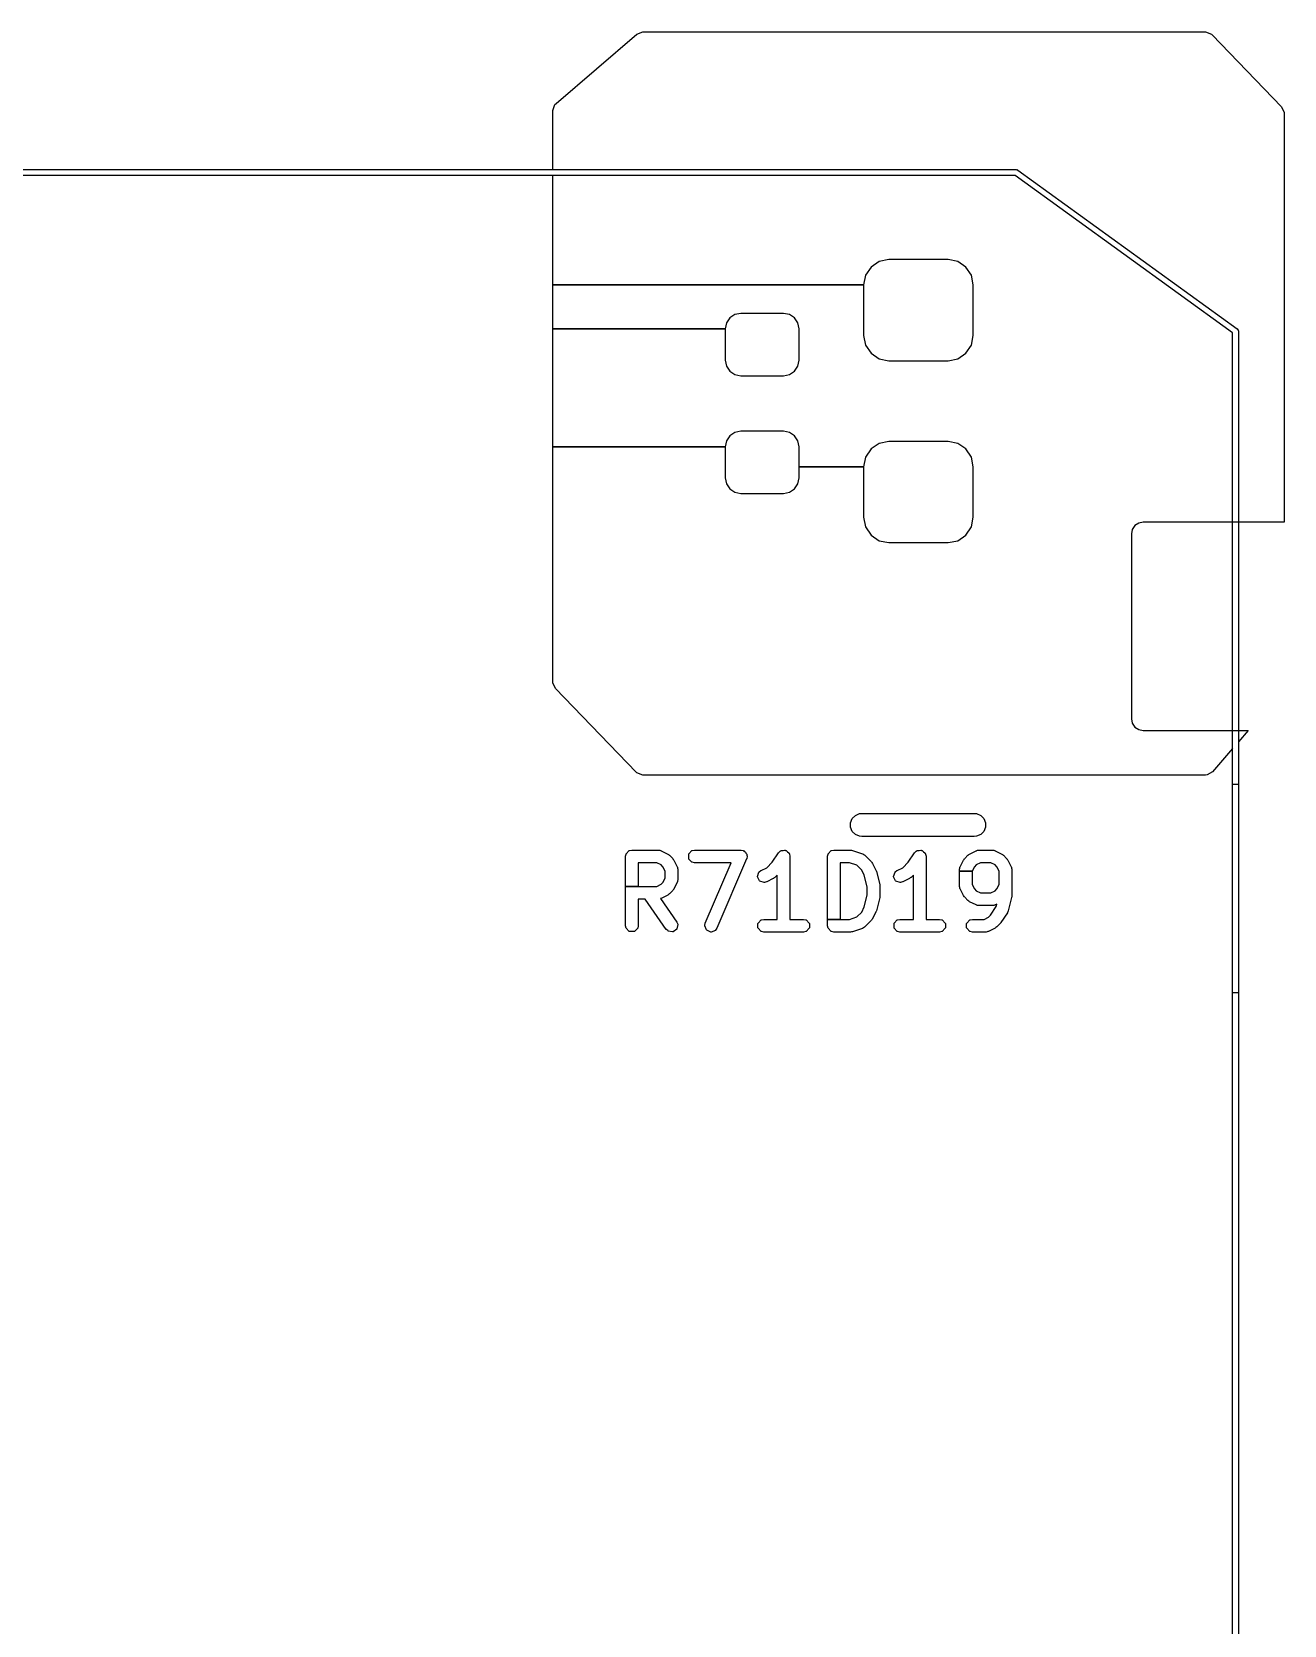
# Model space of a CAD drawing. Extents: x 29.4 to 66.2, y -106 to -17.8.
# Drawn here: x 55.37 to 66.22, y -31.58 to -17.78 of the extents above; entities that cross this region are included whole.
import ezdxf

# ---------------------------------------------------------------- set-up
doc = ezdxf.new("R2010")
doc.units = 0
doc.layers.add('BLACK', color=7, linetype='CONTINUOUS')

msp = doc.modelspace()

# ---------------------------------------------------------------- linework, layer by layer
at = {"layer": 'BLACK', "linetype": 'CONTINUOUS'}
for p, q in [((60.614188, -17.801759), (60.665411, -17.782504)), ((60.665411, -17.782504), (60.666251, -17.7825)), ((60.666251, -17.7825), (65.541251, -17.7825)), ((65.541251, -17.7825), (65.592674, -17.801216)), ((59.914188, -18.401759), (60.614188, -17.801759)), ((65.592674, -17.801216), (65.598962, -17.807097)), ((65.598962, -17.807097), (66.198962, -18.432097)), ((59.886251, -18.4625), (59.904967, -18.411077)), ((59.886251, -18.975), (59.886251, -18.4625)), ((59.904967, -18.411077), (59.914188, -18.401759)), ((66.198962, -18.432097), (66.221072, -18.482155)), ((66.221072, -18.482155), (66.221251, -18.4875)), ((66.221251, -18.4875), (66.221251, -22.0284)), ((31.975, -18.975), (63.9, -18.975)), ((63.891902, -19.025), (31.986239, -19.025)), ((51.225, -18.975), (59.886251, -18.975)), ((59.886251, -19.025), (51.225, -19.025)), ((59.886251, -19.97375), (59.886251, -19.025)), ((65.775, -20.387767), (63.891902, -19.025)), ((63.9, -18.975), (63.904477, -18.97589)), ((63.904477, -18.97589), (63.905791, -18.97568)), ((63.905791, -18.97568), (63.907607, -18.976513)), ((63.907607, -18.976513), (63.909567, -18.976903)), ((63.909567, -18.976903), (63.910507, -18.977843)), ((63.910507, -18.977843), (63.914657, -18.979747)), ((63.914657, -18.979747), (65.814657, -20.354747)), ((62.642821, -19.81907), (62.595402, -19.890038)), ((62.713789, -19.771651), (62.642821, -19.81907)), ((62.797501, -19.755), (62.713789, -19.771651)), ((63.310001, -19.755), (62.797501, -19.755)), ((63.393713, -19.771651), (63.310001, -19.755)), ((63.464681, -19.81907), (63.393713, -19.771651)), ((63.5121, -19.890038), (63.464681, -19.81907)), ((59.886251, -20.355), (59.886251, -19.97375)), ((59.886251, -19.97375), (62.578751, -19.97375)), ((62.578751, -19.97375), (59.886251, -19.97375)), ((62.595402, -19.890038), (62.578751, -19.97375)), ((62.578751, -19.97375), (62.578751, -20.41125)), ((63.528751, -19.97375), (63.5121, -19.890038)), ((63.528751, -20.41125), (63.528751, -19.97375)), ((61.419541, -20.259541), (61.390276, -20.303338)), ((61.463338, -20.230276), (61.419541, -20.259541)), ((61.515, -20.22), (61.463338, -20.230276)), ((61.885, -20.22), (61.515, -20.22)), ((61.936662, -20.230276), (61.885, -20.22)), ((61.980459, -20.259541), (61.936662, -20.230276)), ((62.009724, -20.303338), (61.980459, -20.259541)), ((59.886251, -21.375), (59.886251, -20.355)), ((59.886251, -20.355), (61.38, -20.355)), ((61.38, -20.355), (59.886251, -20.355)), ((61.390276, -20.303338), (61.38, -20.355)), ((61.38, -20.355), (61.38, -20.625)), ((62.02, -20.355), (62.009724, -20.303338)), ((62.02, -20.625), (62.02, -20.355)), ((62.578751, -20.41125), (62.595402, -20.494962)), ((63.5121, -20.494962), (63.528751, -20.41125)), ((65.775, -88.787585), (65.775, -20.387767)), ((65.814657, -20.354747), (65.821291, -20.361897)), ((65.821291, -20.361897), (65.821621, -20.363957)), ((65.821621, -20.363957), (65.823097, -20.365433)), ((65.823097, -20.365433), (65.825, -20.375)), ((65.825, -20.375), (65.825, -88.8)), ((62.595402, -20.494962), (62.642821, -20.56593)), ((63.464681, -20.56593), (63.5121, -20.494962)), ((61.38, -20.625), (61.390276, -20.676662)), ((61.390276, -20.676662), (61.419541, -20.720459)), ((61.980459, -20.720459), (62.009724, -20.676662)), ((62.009724, -20.676662), (62.02, -20.625)), ((62.642821, -20.56593), (62.713789, -20.613349)), ((62.713789, -20.613349), (62.797501, -20.63)), ((62.797501, -20.63), (62.797502, -20.63)), ((62.797502, -20.63), (63.31, -20.63)), ((63.31, -20.63), (63.310001, -20.63)), ((63.310001, -20.63), (63.393713, -20.613349)), ((63.393713, -20.613349), (63.464681, -20.56593)), ((61.419541, -20.720459), (61.463338, -20.749724)), ((61.463338, -20.749724), (61.515, -20.76)), ((61.515, -20.76), (61.515001, -20.76)), ((61.515001, -20.76), (61.884999, -20.76)), ((61.884999, -20.76), (61.885, -20.76)), ((61.885, -20.76), (61.936662, -20.749724)), ((61.936662, -20.749724), (61.980459, -20.720459)), ((61.515, -21.24), (61.463338, -21.250276)), ((61.885, -21.24), (61.515, -21.24)), ((61.936662, -21.250276), (61.885, -21.24)), ((59.886251, -23.4125), (59.886251, -21.375)), ((59.886251, -21.375), (61.38, -21.375)), ((61.38, -21.375), (59.886251, -21.375)), ((61.390276, -21.323338), (61.38, -21.375)), ((61.38, -21.375), (61.38, -21.645)), ((61.419541, -21.279541), (61.390276, -21.323338)), ((61.463338, -21.250276), (61.419541, -21.279541)), ((61.980459, -21.279541), (61.936662, -21.250276)), ((62.009724, -21.323338), (61.980459, -21.279541)), ((62.02, -21.375), (62.009724, -21.323338)), ((62.02, -21.54875), (62.02, -21.375)), ((62.713789, -21.346651), (62.642821, -21.39407)), ((62.797501, -21.33), (62.713789, -21.346651)), ((63.310001, -21.33), (62.797501, -21.33)), ((63.393713, -21.346651), (63.310001, -21.33)), ((63.464681, -21.39407), (63.393713, -21.346651)), ((62.595402, -21.465038), (62.578751, -21.54875)), ((62.642821, -21.39407), (62.595402, -21.465038)), ((63.5121, -21.465038), (63.464681, -21.39407)), ((63.528751, -21.54875), (63.5121, -21.465038)), ((61.38, -21.645), (61.390276, -21.696662)), ((62.009724, -21.696662), (62.02, -21.645)), ((62.02, -21.645), (62.02, -21.54875)), ((62.02, -21.54875), (62.578751, -21.54875)), ((62.578751, -21.54875), (62.02, -21.54875)), ((62.578751, -21.54875), (62.578751, -21.98625)), ((63.528751, -21.98625), (63.528751, -21.54875)), ((61.390276, -21.696662), (61.419541, -21.740459)), ((61.419541, -21.740459), (61.463338, -21.769724)), ((61.463338, -21.769724), (61.515, -21.78)), ((61.515, -21.78), (61.515001, -21.78)), ((61.515001, -21.78), (61.884999, -21.78)), ((61.884999, -21.78), (61.885, -21.78)), ((61.885, -21.78), (61.936662, -21.769724)), ((61.936662, -21.769724), (61.980459, -21.740459)), ((61.980459, -21.740459), (62.009724, -21.696662)), ((62.578751, -21.98625), (62.595402, -22.069962)), ((62.595402, -22.069962), (62.642821, -22.14093)), ((63.464681, -22.14093), (63.5121, -22.069962)), ((63.5121, -22.069962), (63.528751, -21.98625)), ((64.928158, -22.058158), (64.906134, -22.091119)), ((64.961119, -22.036134), (64.928158, -22.058158)), ((65, -22.0284), (64.961119, -22.036134)), ((66.221251, -22.0284), (65, -22.0284)), ((62.642821, -22.14093), (62.713789, -22.188349)), ((62.713789, -22.188349), (62.797501, -22.205)), ((62.797501, -22.205), (62.797502, -22.205)), ((62.797502, -22.205), (63.31, -22.205)), ((63.31, -22.205), (63.310001, -22.205)), ((63.310001, -22.205), (63.393713, -22.188349)), ((63.393713, -22.188349), (63.464681, -22.14093)), ((64.906134, -22.091119), (64.8984, -22.13)), ((64.8984, -22.13), (64.8984, -23.73)), ((59.886445, -23.418073), (59.886251, -23.4125)), ((59.908699, -23.468068), (59.886445, -23.418073)), ((60.608699, -24.193068), (59.908699, -23.468068)), ((64.8984, -23.73), (64.906134, -23.768881)), ((64.906134, -23.768881), (64.928158, -23.801842)), ((64.928158, -23.801842), (64.961119, -23.823866)), ((64.961119, -23.823866), (65, -23.8316)), ((65, -23.8316), (65.908817, -23.8316)), ((65.908817, -23.8316), (65.825, -23.929387)), ((65.775, -23.98772), (65.601992, -24.189563)), ((65.775, -24.2984), (65.775, -23.98772)), ((65.825, -23.929387), (65.825, -24.2984)), ((60.614828, -24.198784), (60.608699, -24.193068)), ((60.666251, -24.2175), (60.614828, -24.198784)), ((65.541251, -24.2175), (60.666251, -24.2175)), ((65.554315, -24.216426), (65.541251, -24.2175)), ((65.601992, -24.189563), (65.554315, -24.216426)), ((65.825, -24.2984), (65.775, -24.2984)), ((62.506943, -24.566853), (62.542991, -24.551921)), ((62.542991, -24.551921), (62.5625, -24.55)), ((62.5625, -24.55), (63.5375, -24.55)), ((63.5375, -24.55), (63.557009, -24.551921)), ((63.557009, -24.551921), (63.593057, -24.566853)), ((62.464421, -24.630491), (62.479353, -24.594443)), ((62.464421, -24.669509), (62.464421, -24.630491)), ((62.479353, -24.705557), (62.464421, -24.669509)), ((62.479353, -24.594443), (62.506943, -24.566853)), ((63.593057, -24.566853), (63.620647, -24.594443)), ((63.620647, -24.594443), (63.635579, -24.630491)), ((63.635579, -24.669509), (63.620647, -24.705557)), ((63.635579, -24.630491), (63.635579, -24.669509)), ((62.506943, -24.733147), (62.479353, -24.705557)), ((62.542991, -24.748079), (62.506943, -24.733147)), ((62.5625, -24.75), (62.542991, -24.748079)), ((63.5375, -24.75), (62.5625, -24.75)), ((63.557009, -24.748079), (63.5375, -24.75)), ((63.593057, -24.733147), (63.557009, -24.748079)), ((63.620647, -24.705557), (63.593057, -24.733147)), ((60.516428, -24.922371), (60.516524, -24.921396)), ((60.516428, -25.181657), (60.516428, -24.922371)), ((60.516524, -24.921396), (60.52033, -24.902262)), ((60.52033, -24.902262), (60.521698, -24.899701)), ((60.521698, -24.899701), (60.548758, -24.872641)), ((60.548758, -24.872641), (60.551319, -24.871273)), ((60.551319, -24.871273), (60.570453, -24.867467)), ((60.570453, -24.867467), (60.571428, -24.867371)), ((60.571428, -24.867371), (60.799999, -24.867371)), ((60.799999, -24.867371), (60.800973, -24.867467)), ((60.800973, -24.867467), (60.802358, -24.867742)), ((60.802358, -24.867742), (60.804863, -24.867674)), ((60.804863, -24.867674), (60.812424, -24.869744)), ((60.812424, -24.869744), (60.820109, -24.871273)), ((60.820109, -24.871273), (60.822319, -24.872454)), ((60.822319, -24.872454), (60.82368, -24.872827)), ((60.82368, -24.872827), (60.824595, -24.873177)), ((60.824595, -24.873177), (60.881739, -24.901749)), ((60.881739, -24.901749), (60.882569, -24.902271)), ((60.882569, -24.902271), (60.888762, -24.907077)), ((60.888762, -24.907077), (60.895276, -24.91143)), ((60.895276, -24.91143), (60.896034, -24.912052)), ((60.896034, -24.912052), (60.924605, -24.940624)), ((60.924605, -24.940624), (60.925226, -24.941381)), ((60.925226, -24.941381), (60.929576, -24.947893)), ((60.929576, -24.947893), (60.934384, -24.954087)), ((60.934384, -24.954087), (60.934906, -24.954917)), ((60.934906, -24.954917), (60.963478, -25.01206)), ((61.063091, -24.903237), (61.064555, -24.899701)), ((61.063091, -24.941505), (61.063091, -24.903237)), ((61.064555, -24.945041), (61.063091, -24.941505)), ((61.064555, -24.899701), (61.091615, -24.872641)), ((61.091615, -24.972101), (61.064555, -24.945041)), ((61.091615, -24.872641), (61.094176, -24.871273)), ((61.094176, -24.871273), (61.11331, -24.867467)), ((61.11331, -24.867467), (61.114285, -24.867371)), ((61.114285, -24.867371), (61.514285, -24.867371)), ((61.564838, -24.944037), (61.307695, -25.544037)), ((61.514285, -24.867371), (61.515261, -24.867467)), ((61.515261, -24.867467), (61.515673, -24.867549)), ((61.515673, -24.867549), (61.51563, -24.867761)), ((61.51563, -24.867761), (61.51637, -24.86777)), ((61.51637, -24.86777), (61.516386, -24.86769)), ((61.516386, -24.86769), (61.516815, -24.867775)), ((61.516815, -24.867775), (61.516859, -24.867776)), ((61.516859, -24.867776), (61.516894, -24.867791)), ((61.516894, -24.867791), (61.534395, -24.871273)), ((61.534395, -24.871273), (61.536955, -24.872641)), ((61.536955, -24.872641), (61.543512, -24.879198)), ((61.543512, -24.879198), (61.552039, -24.882853)), ((61.552039, -24.882853), (61.554711, -24.885592)), ((61.554711, -24.885592), (61.557914, -24.8936)), ((61.557914, -24.8936), (61.564015, -24.899701)), ((61.564015, -24.899701), (61.565479, -24.903237)), ((61.565135, -24.943098), (61.564838, -24.944037)), ((61.565288, -24.941964), (61.565009, -24.94264)), ((61.565009, -24.94264), (61.565222, -24.942685)), ((61.565222, -24.942685), (61.565135, -24.943098)), ((61.565371, -24.941982), (61.565288, -24.941964)), ((61.565464, -24.941539), (61.565371, -24.941982)), ((61.565479, -24.941505), (61.565464, -24.941539)), ((61.565479, -24.903237), (61.565479, -24.912512)), ((61.565479, -24.912512), (61.568923, -24.921123)), ((61.569173, -24.924015), (61.565479, -24.941471)), ((61.565479, -24.941471), (61.565479, -24.941505)), ((61.568923, -24.921123), (61.569173, -24.924015)), ((61.78583, -24.973043), (61.839952, -24.891862)), ((61.839952, -24.891862), (61.840573, -24.891104)), ((61.840573, -24.891104), (61.854353, -24.877294)), ((61.854353, -24.877294), (61.856911, -24.875923)), ((61.856911, -24.875923), (61.860475, -24.875209)), ((61.860475, -24.875209), (61.863045, -24.872641)), ((61.863045, -24.872641), (61.86658, -24.871177)), ((61.86658, -24.871177), (61.880642, -24.871177)), ((61.880642, -24.871177), (61.894437, -24.868418)), ((61.894437, -24.868418), (61.898192, -24.869161)), ((61.898192, -24.869161), (61.901216, -24.871177)), ((61.901216, -24.871177), (61.904848, -24.871177)), ((61.904848, -24.871177), (61.908384, -24.872641)), ((61.908384, -24.872641), (61.918329, -24.882586)), ((61.918329, -24.882586), (61.930033, -24.890389)), ((61.930033, -24.890389), (61.932162, -24.893569)), ((61.932162, -24.893569), (61.932873, -24.89713)), ((61.932873, -24.89713), (61.935444, -24.899701)), ((61.935444, -24.899701), (61.936812, -24.902262)), ((61.936812, -24.902262), (61.940618, -24.921396)), ((61.940618, -24.921396), (61.940714, -24.922371)), ((61.940714, -24.922371), (61.940714, -25.467371)), ((62.266428, -24.922371), (62.266524, -24.921396)), ((62.266428, -25.467371), (62.266428, -24.922371)), ((62.266524, -24.921396), (62.27033, -24.902262)), ((62.27033, -24.902262), (62.271698, -24.899701)), ((62.271698, -24.899701), (62.298758, -24.872641)), ((62.298758, -24.872641), (62.301319, -24.871273)), ((62.301319, -24.871273), (62.320453, -24.867467)), ((62.320453, -24.867467), (62.321428, -24.867371)), ((62.321428, -24.867371), (62.464285, -24.867371)), ((62.464285, -24.867371), (62.46526, -24.867467)), ((62.46526, -24.867467), (62.472943, -24.868994)), ((62.472943, -24.868994), (62.480722, -24.869976)), ((62.480722, -24.869976), (62.481677, -24.870194)), ((62.481677, -24.870194), (62.567391, -24.898765)), ((62.567391, -24.898765), (62.568286, -24.899164)), ((62.568286, -24.899164), (62.569512, -24.899863)), ((62.569512, -24.899863), (62.571911, -24.900591)), ((62.571911, -24.900591), (62.578423, -24.904942)), ((62.578423, -24.904942), (62.585234, -24.908825)), ((62.585234, -24.908825), (62.586957, -24.910644)), ((62.586957, -24.910644), (62.588132, -24.91143)), ((62.588132, -24.91143), (62.58889, -24.912051)), ((62.58889, -24.912051), (62.646033, -24.969193)), ((62.646033, -24.969193), (62.646654, -24.969951)), ((62.646654, -24.969951), (62.651007, -24.976465)), ((62.964401, -24.973043), (63.018523, -24.891862)), ((63.018523, -24.891862), (63.019144, -24.891104)), ((63.019144, -24.891104), (63.032924, -24.877294)), ((63.032924, -24.877294), (63.035482, -24.875923)), ((63.035482, -24.875923), (63.039046, -24.875209)), ((63.039046, -24.875209), (63.041616, -24.872641)), ((63.041616, -24.872641), (63.045151, -24.871177)), ((63.045151, -24.871177), (63.059213, -24.871177)), ((63.059213, -24.871177), (63.073008, -24.868418)), ((63.073008, -24.868418), (63.076763, -24.869161)), ((63.076763, -24.869161), (63.079787, -24.871177)), ((63.079787, -24.871177), (63.083419, -24.871177)), ((63.083419, -24.871177), (63.086955, -24.872641)), ((63.086955, -24.872641), (63.0969, -24.882586)), ((63.0969, -24.882586), (63.108604, -24.890389)), ((63.108604, -24.890389), (63.110733, -24.893569)), ((63.110733, -24.893569), (63.111444, -24.89713)), ((63.111444, -24.89713), (63.114015, -24.899701)), ((63.114015, -24.899701), (63.115383, -24.902262)), ((63.115383, -24.902262), (63.119189, -24.921396)), ((63.119189, -24.921396), (63.119285, -24.922371)), ((63.119285, -24.922371), (63.119285, -25.467371)), ((63.415092, -25.01206), (63.443664, -24.954917)), ((63.443664, -24.954917), (63.444186, -24.954088)), ((63.444186, -24.954088), (63.448987, -24.9479)), ((63.448987, -24.9479), (63.453344, -24.941381)), ((63.453344, -24.941381), (63.453965, -24.940624)), ((63.453965, -24.940624), (63.482536, -24.912052)), ((63.482536, -24.912052), (63.483294, -24.91143)), ((63.483294, -24.91143), (63.489812, -24.907073)), ((63.489812, -24.907073), (63.496003, -24.90227)), ((63.496003, -24.90227), (63.496832, -24.901748)), ((63.496832, -24.901748), (63.553975, -24.873177)), ((63.553975, -24.873177), (63.554889, -24.872827)), ((63.554889, -24.872827), (63.55625, -24.872453)), ((63.55625, -24.872453), (63.558461, -24.871273)), ((63.558461, -24.871273), (63.566144, -24.869744)), ((63.566144, -24.869744), (63.573707, -24.867674)), ((63.573707, -24.867674), (63.576211, -24.867742)), ((63.576211, -24.867742), (63.577597, -24.867467)), ((63.577597, -24.867467), (63.578571, -24.867371)), ((63.578571, -24.867371), (63.692857, -24.867371)), ((63.692857, -24.867371), (63.693831, -24.867467)), ((63.693831, -24.867467), (63.695216, -24.867742)), ((63.695216, -24.867742), (63.697721, -24.867674)), ((63.697721, -24.867674), (63.705282, -24.869744)), ((63.705282, -24.869744), (63.712967, -24.871273)), ((63.712967, -24.871273), (63.715177, -24.872454)), ((63.715177, -24.872454), (63.716538, -24.872827)), ((63.716538, -24.872827), (63.717453, -24.873177)), ((63.717453, -24.873177), (63.774597, -24.901749)), ((63.774597, -24.901749), (63.775427, -24.902271)), ((63.775427, -24.902271), (63.78162, -24.907077)), ((63.78162, -24.907077), (63.788134, -24.91143)), ((63.788134, -24.91143), (63.788892, -24.912052)), ((63.788892, -24.912052), (63.817463, -24.940624)), ((63.817463, -24.940624), (63.818084, -24.941381)), ((63.818084, -24.941381), (63.822435, -24.947893)), ((63.822435, -24.947893), (63.827243, -24.954088)), ((63.827243, -24.954088), (63.827765, -24.954918)), ((63.827765, -24.954918), (63.856336, -25.012061)), ((60.787015, -24.977371), (60.626428, -24.977371)), ((60.626428, -24.977371), (60.626428, -25.181657)), ((60.82456, -24.996143), (60.787015, -24.977371)), ((60.840511, -25.012093), (60.82456, -24.996143)), ((60.859285, -25.04964), (60.840511, -25.012093)), ((60.840511, -25.146933), (60.859285, -25.109386)), ((60.859285, -25.109386), (60.859285, -25.04964)), ((60.963478, -25.01206), (60.963829, -25.012976)), ((60.963829, -25.012976), (60.964201, -25.014335)), ((60.964201, -25.014335), (60.965383, -25.016548)), ((60.965383, -25.016548), (60.966912, -25.024238)), ((60.966912, -25.024238), (60.968981, -25.031791)), ((60.968981, -25.031791), (60.968912, -25.034293)), ((60.968912, -25.034293), (60.969189, -25.035681)), ((60.969189, -25.035681), (60.969285, -25.036657)), ((60.969285, -25.036657), (60.969285, -25.122371)), ((61.094176, -24.973469), (61.091615, -24.972101)), ((61.11331, -24.977275), (61.094176, -24.973469)), ((61.114285, -24.977371), (61.11331, -24.977275)), ((61.430875, -24.977371), (61.114285, -24.977371)), ((61.206589, -25.500705), (61.430875, -24.977371)), ((61.659668, -25.095764), (61.671769, -25.059459)), ((61.659939, -25.099581), (61.659668, -25.095764)), ((61.677053, -25.133809), (61.659939, -25.099581)), ((61.671769, -25.059459), (61.673446, -25.05709)), ((61.673446, -25.05709), (61.688858, -25.045129)), ((61.688858, -25.045129), (61.689688, -25.044607)), ((61.689688, -25.044607), (61.738847, -25.020026)), ((61.738847, -25.020026), (61.78583, -24.973043)), ((61.803054, -25.109087), (61.796855, -25.113899)), ((61.809561, -25.10474), (61.803054, -25.109087)), ((61.810319, -25.104119), (61.809561, -25.10474)), ((61.830714, -25.083724), (61.810319, -25.104119)), ((61.830714, -25.467371), (61.830714, -25.083724)), ((62.455362, -24.977371), (62.376428, -24.977371)), ((62.376428, -24.977371), (62.376428, -25.467371)), ((62.520288, -24.999012), (62.455362, -24.977371)), ((62.561939, -25.040663), (62.520288, -24.999012)), ((62.583818, -25.084422), (62.561939, -25.040663)), ((62.609285, -25.186286), (62.583818, -25.084422)), ((62.651007, -24.976465), (62.655814, -24.982659)), ((62.655814, -24.982659), (62.656336, -24.983489)), ((62.656336, -24.983489), (62.684907, -25.040632)), ((62.684907, -25.040632), (62.685258, -25.041548)), ((62.685258, -25.041548), (62.686588, -25.046409)), ((62.686588, -25.046409), (62.688741, -25.050965)), ((62.688741, -25.050965), (62.689071, -25.051888)), ((62.689071, -25.051888), (62.717643, -25.166174)), ((62.838239, -25.095764), (62.85034, -25.059459)), ((62.83851, -25.099581), (62.838239, -25.095764)), ((62.855624, -25.133809), (62.83851, -25.099581)), ((62.85034, -25.059459), (62.852017, -25.05709)), ((62.852017, -25.05709), (62.867429, -25.045129)), ((62.867429, -25.045129), (62.868259, -25.044607)), ((62.868259, -25.044607), (62.917418, -25.020026)), ((62.917418, -25.020026), (62.964401, -24.973043)), ((62.981625, -25.109087), (62.975426, -25.113899)), ((62.988132, -25.10474), (62.981625, -25.109087)), ((62.98889, -25.104119), (62.988132, -25.10474)), ((63.009285, -25.083724), (62.98889, -25.104119)), ((63.009285, -25.467371), (63.009285, -25.083724)), ((63.409285, -25.036657), (63.409381, -25.035683)), ((63.409285, -25.04964), (63.409285, -25.036657)), ((63.409285, -25.179514), (63.409285, -25.04964)), ((63.409285, -25.04964), (63.519285, -25.04964)), ((63.519285, -25.04964), (63.409285, -25.04964)), ((63.409381, -25.035683), (63.409656, -25.034296)), ((63.409589, -25.031792), (63.411655, -25.024245)), ((63.409656, -25.034296), (63.409589, -25.031792)), ((63.411655, -25.024245), (63.413187, -25.016547)), ((63.413187, -25.016547), (63.414369, -25.014334)), ((63.414369, -25.014334), (63.414742, -25.012974)), ((63.414742, -25.012974), (63.415092, -25.01206)), ((63.538058, -25.012093), (63.519285, -25.04964)), ((63.519285, -25.04964), (63.519285, -25.16653)), ((63.554008, -24.996143), (63.538058, -25.012093)), ((63.591554, -24.977371), (63.554008, -24.996143)), ((63.679873, -24.977371), (63.591554, -24.977371)), ((63.717418, -24.996143), (63.679873, -24.977371)), ((63.733367, -25.012092), (63.717418, -24.996143)), ((63.752142, -25.04964), (63.733367, -25.012092)), ((63.752142, -25.16653), (63.752142, -25.04964)), ((63.856336, -25.012061), (63.856687, -25.012977)), ((63.856687, -25.012977), (63.857059, -25.014338)), ((63.857059, -25.014338), (63.85824, -25.016548)), ((63.85824, -25.016548), (63.859769, -25.024237)), ((63.859769, -25.024237), (63.861838, -25.031792)), ((63.861838, -25.031792), (63.861769, -25.034294)), ((63.861769, -25.034294), (63.862046, -25.035681)), ((63.862046, -25.035681), (63.862142, -25.036657)), ((63.862142, -25.036657), (63.862142, -25.265228)), ((60.516428, -25.522371), (60.516428, -25.181657)), ((60.516428, -25.181657), (60.626428, -25.181657)), ((60.626428, -25.181657), (60.516428, -25.181657)), ((60.626428, -25.181657), (60.787016, -25.181657)), ((60.787016, -25.181657), (60.824561, -25.162883)), ((60.824561, -25.162883), (60.840511, -25.146933)), ((60.896032, -25.246976), (60.895275, -25.247597)), ((60.924603, -25.218406), (60.896032, -25.246976)), ((60.925226, -25.217648), (60.924603, -25.218406)), ((60.929583, -25.211124), (60.925226, -25.217648)), ((60.934384, -25.204941), (60.929583, -25.211124)), ((60.934906, -25.204111), (60.934384, -25.204941)), ((60.963478, -25.146968), (60.934906, -25.204111)), ((60.963829, -25.146051), (60.963478, -25.146968)), ((60.964201, -25.144687), (60.963829, -25.146051)), ((60.965383, -25.14248), (60.964201, -25.144687)), ((60.966912, -25.134788), (60.965383, -25.14248)), ((60.968981, -25.127237), (60.966912, -25.134788)), ((60.969189, -25.123347), (60.968912, -25.124733)), ((60.968912, -25.124733), (60.968981, -25.127237)), ((60.969285, -25.122371), (60.969189, -25.123347)), ((61.679944, -25.136316), (61.677053, -25.133809)), ((61.716249, -25.148417), (61.679944, -25.136316)), ((61.719151, -25.148496), (61.716249, -25.148417)), ((61.737967, -25.143343), (61.719151, -25.148496)), ((61.738882, -25.142993), (61.737967, -25.143343)), ((61.796025, -25.114421), (61.738882, -25.142993)), ((61.796855, -25.113899), (61.796025, -25.114421)), ((62.609285, -25.258454), (62.609285, -25.186286)), ((62.717643, -25.166174), (62.717786, -25.167145)), ((62.717786, -25.167145), (62.718064, -25.172889)), ((62.718064, -25.172889), (62.719189, -25.178538)), ((62.719189, -25.178538), (62.719285, -25.179514)), ((62.719285, -25.179514), (62.719285, -25.265228)), ((62.858515, -25.136316), (62.855624, -25.133809)), ((62.89482, -25.148417), (62.858515, -25.136316)), ((62.897722, -25.148496), (62.89482, -25.148417)), ((62.916538, -25.143343), (62.897722, -25.148496)), ((62.917453, -25.142993), (62.916538, -25.143343)), ((62.974596, -25.114421), (62.917453, -25.142993)), ((62.975426, -25.113899), (62.974596, -25.114421)), ((63.409381, -25.180488), (63.409285, -25.179514)), ((63.409655, -25.18187), (63.409381, -25.180488)), ((63.409589, -25.18438), (63.409655, -25.18187)), ((63.411656, -25.191928), (63.409589, -25.18438)), ((63.413187, -25.199624), (63.411656, -25.191928)), ((63.414369, -25.201837), (63.413187, -25.199624)), ((63.414742, -25.203196), (63.414369, -25.201837)), ((63.415092, -25.204111), (63.414742, -25.203196)), ((63.443664, -25.261254), (63.415092, -25.204111)), ((63.519285, -25.16653), (63.538057, -25.204076)), ((63.538057, -25.204076), (63.554007, -25.220026)), ((63.554007, -25.220026), (63.591554, -25.2388)), ((63.591554, -25.2388), (63.679874, -25.2388)), ((63.679874, -25.2388), (63.717419, -25.220026)), ((63.717419, -25.220026), (63.733368, -25.204077)), ((63.733368, -25.204077), (63.752142, -25.16653)), ((60.685649, -25.291657), (60.626428, -25.291657)), ((60.626428, -25.291657), (60.626428, -25.522371)), ((60.869227, -25.553911), (60.685649, -25.291657)), ((60.820108, -25.287755), (60.817546, -25.288264)), ((60.817546, -25.288264), (60.959342, -25.49083)), ((60.822315, -25.286573), (60.820108, -25.287755)), ((60.823679, -25.286201), (60.822315, -25.286573)), ((60.824596, -25.28585), (60.823679, -25.286201)), ((60.881739, -25.257278), (60.824596, -25.28585)), ((60.882569, -25.256756), (60.881739, -25.257278)), ((60.888768, -25.251944), (60.882569, -25.256756)), ((60.895275, -25.247597), (60.888768, -25.251944)), ((62.561939, -25.404077), (62.583818, -25.360318)), ((62.583818, -25.360318), (62.609285, -25.258454)), ((62.717643, -25.278568), (62.689071, -25.392854)), ((62.717786, -25.277597), (62.717643, -25.278568)), ((62.718064, -25.271851), (62.717786, -25.277597)), ((62.719189, -25.266204), (62.718064, -25.271851)), ((62.719285, -25.265228), (62.719189, -25.266204)), ((63.444186, -25.262083), (63.443664, -25.261254)), ((63.448991, -25.268275), (63.444186, -25.262083)), ((63.453345, -25.27479), (63.448991, -25.268275)), ((63.453966, -25.275547), (63.453345, -25.27479)), ((63.482536, -25.304118), (63.453966, -25.275547)), ((63.483294, -25.30474), (63.482536, -25.304118)), ((63.489806, -25.309091), (63.483294, -25.30474)), ((63.496001, -25.313899), (63.489806, -25.309091)), ((63.496831, -25.314421), (63.496001, -25.313899)), ((63.553974, -25.342993), (63.496831, -25.314421)), ((63.55489, -25.343344), (63.553974, -25.342993)), ((63.556249, -25.343716), (63.55489, -25.343344)), ((63.558462, -25.344898), (63.556249, -25.343716)), ((63.566152, -25.346427), (63.558462, -25.344898)), ((63.573705, -25.348496), (63.566152, -25.346427)), ((63.576207, -25.348427), (63.573705, -25.348496)), ((63.577595, -25.348704), (63.576207, -25.348427)), ((63.578571, -25.3488), (63.577595, -25.348704)), ((63.692857, -25.3488), (63.578571, -25.3488)), ((63.678686, -25.430186), (63.727522, -25.356933)), ((63.693833, -25.348704), (63.692857, -25.3488)), ((63.695219, -25.348427), (63.693833, -25.348704)), ((63.697723, -25.348496), (63.695219, -25.348427)), ((63.705274, -25.346427), (63.697723, -25.348496)), ((63.712966, -25.344898), (63.705274, -25.346427)), ((63.715173, -25.343716), (63.712966, -25.344898)), ((63.716537, -25.343344), (63.715173, -25.343716)), ((63.717454, -25.342993), (63.716537, -25.343344)), ((63.732944, -25.335247), (63.717454, -25.342993)), ((63.727522, -25.356933), (63.732944, -25.335247)), ((63.8605, -25.278568), (63.831929, -25.392854)), ((63.860643, -25.277597), (63.8605, -25.278568)), ((63.860921, -25.271851), (63.860643, -25.277597)), ((63.862046, -25.266204), (63.860921, -25.271851)), ((63.862142, -25.265228), (63.862046, -25.266204)), ((60.516524, -25.523346), (60.516428, -25.522371)), ((60.52033, -25.54248), (60.516524, -25.523346)), ((60.626332, -25.523346), (60.622526, -25.54248)), ((60.626428, -25.522371), (60.626332, -25.523346)), ((60.959342, -25.49083), (60.959823, -25.491684)), ((60.959823, -25.491684), (60.967678, -25.509542)), ((60.968025, -25.512424), (60.961374, -25.550111)), ((60.967678, -25.509542), (60.968025, -25.512424)), ((61.202254, -25.520726), (61.206293, -25.50164)), ((61.202504, -25.523618), (61.202254, -25.520726)), ((61.206293, -25.50164), (61.206589, -25.500705)), ((61.663091, -25.503237), (61.664555, -25.499701)), ((61.663091, -25.541505), (61.663091, -25.503237)), ((61.664555, -25.499701), (61.691615, -25.472641)), ((61.691615, -25.472641), (61.694176, -25.471273)), ((61.694176, -25.471273), (61.71331, -25.467467)), ((61.71331, -25.467467), (61.714285, -25.467371)), ((61.714285, -25.467371), (61.830714, -25.467371)), ((61.940714, -25.467371), (62.057142, -25.467371)), ((62.057142, -25.467371), (62.058117, -25.467467)), ((62.058117, -25.467467), (62.077251, -25.471273)), ((62.077251, -25.471273), (62.079812, -25.472641)), ((62.079812, -25.472641), (62.106872, -25.499701)), ((62.106872, -25.499701), (62.108336, -25.503237)), ((62.108336, -25.503237), (62.108336, -25.541505)), ((62.266428, -25.522371), (62.266428, -25.467371)), ((62.266428, -25.467371), (62.376428, -25.467371)), ((62.376428, -25.467371), (62.266428, -25.467371)), ((62.266524, -25.523346), (62.266428, -25.522371)), ((62.27033, -25.54248), (62.266524, -25.523346)), ((62.376428, -25.467371), (62.455362, -25.467371)), ((62.455362, -25.467371), (62.520288, -25.445728)), ((62.520288, -25.445728), (62.561939, -25.404077)), ((62.646033, -25.475549), (62.58889, -25.532691)), ((62.646654, -25.474791), (62.646033, -25.475549)), ((62.651007, -25.468275), (62.646654, -25.474791)), ((62.655814, -25.462083), (62.651007, -25.468275)), ((62.656336, -25.461253), (62.655814, -25.462083)), ((62.684907, -25.40411), (62.656336, -25.461253)), ((62.685258, -25.403194), (62.684907, -25.40411)), ((62.686588, -25.398331), (62.685258, -25.403194)), ((62.688741, -25.393777), (62.686588, -25.398331)), ((62.689071, -25.392854), (62.688741, -25.393777)), ((62.841662, -25.503237), (62.843126, -25.499701)), ((62.841662, -25.541505), (62.841662, -25.503237)), ((62.843126, -25.499701), (62.870186, -25.472641)), ((62.870186, -25.472641), (62.872747, -25.471273)), ((62.872747, -25.471273), (62.891881, -25.467467)), ((62.891881, -25.467467), (62.892856, -25.467371)), ((62.892856, -25.467371), (63.009285, -25.467371)), ((63.119285, -25.467371), (63.235713, -25.467371)), ((63.235713, -25.467371), (63.236688, -25.467467)), ((63.236688, -25.467467), (63.255822, -25.471273)), ((63.255822, -25.471273), (63.258383, -25.472641)), ((63.258383, -25.472641), (63.285443, -25.499701)), ((63.285443, -25.499701), (63.286907, -25.503237)), ((63.286907, -25.503237), (63.286907, -25.541505)), ((63.470234, -25.503237), (63.471698, -25.499701)), ((63.470234, -25.541505), (63.470234, -25.503237)), ((63.471698, -25.499701), (63.498758, -25.472641)), ((63.498758, -25.472641), (63.501319, -25.471273)), ((63.501319, -25.471273), (63.520453, -25.467467)), ((63.520453, -25.467467), (63.521428, -25.467371)), ((63.521428, -25.467371), (63.62273, -25.467371)), ((63.62273, -25.467371), (63.660275, -25.448598)), ((63.660275, -25.448598), (63.678686, -25.430186)), ((63.76032, -25.504118), (63.731749, -25.53269)), ((63.760942, -25.50336), (63.76032, -25.504118)), ((63.763418, -25.499651), (63.760942, -25.50336)), ((63.766569, -25.496496), (63.763418, -25.499651)), ((63.76719, -25.495737), (63.766569, -25.496496)), ((63.824334, -25.410023), (63.76719, -25.495737)), ((63.824796, -25.409157), (63.824334, -25.410023)), ((63.828011, -25.401368), (63.824796, -25.409157)), ((63.831599, -25.393777), (63.828011, -25.401368)), ((63.831929, -25.392854), (63.831599, -25.393777)), ((60.521698, -25.545041), (60.52033, -25.54248)), ((60.548758, -25.572101), (60.521698, -25.545041)), ((60.552294, -25.573565), (60.548758, -25.572101)), ((60.590562, -25.573565), (60.552294, -25.573565)), ((60.594098, -25.572101), (60.590562, -25.573565)), ((60.621158, -25.545041), (60.594098, -25.572101)), ((60.622526, -25.54248), (60.621158, -25.545041)), ((60.869865, -25.554655), (60.869227, -25.553911)), ((60.883956, -25.568147), (60.869865, -25.554655)), ((60.886545, -25.56946), (60.883956, -25.568147)), ((60.924231, -25.576111), (60.886545, -25.56946)), ((60.927967, -25.575283), (60.924231, -25.576111)), ((60.959317, -25.553338), (60.927967, -25.575283)), ((60.961374, -25.550111), (60.959317, -25.553338)), ((61.216716, -25.55915), (61.202504, -25.523618)), ((61.219388, -25.561889), (61.216716, -25.55915)), ((61.254562, -25.576963), (61.219388, -25.561889)), ((61.258389, -25.577009), (61.254562, -25.576963)), ((61.293921, -25.562797), (61.258389, -25.577009)), ((61.296187, -25.560983), (61.293921, -25.562797)), ((61.307222, -25.544895), (61.296187, -25.560983)), ((61.307695, -25.544037), (61.307222, -25.544895)), ((61.664555, -25.545041), (61.663091, -25.541505)), ((61.691615, -25.572101), (61.664555, -25.545041)), ((61.694176, -25.573469), (61.691615, -25.572101)), ((61.71331, -25.577275), (61.694176, -25.573469)), ((61.714285, -25.577371), (61.71331, -25.577275)), ((62.057142, -25.577371), (61.714285, -25.577371)), ((62.058117, -25.577275), (62.057142, -25.577371)), ((62.077251, -25.573469), (62.058117, -25.577275)), ((62.079812, -25.572101), (62.077251, -25.573469)), ((62.106872, -25.545041), (62.079812, -25.572101)), ((62.108336, -25.541505), (62.106872, -25.545041)), ((62.271698, -25.545041), (62.27033, -25.54248)), ((62.298758, -25.572101), (62.271698, -25.545041)), ((62.301319, -25.573469), (62.298758, -25.572101)), ((62.320453, -25.577275), (62.301319, -25.573469)), ((62.321428, -25.577371), (62.320453, -25.577275)), ((62.464285, -25.577371), (62.321428, -25.577371)), ((62.465261, -25.577275), (62.464285, -25.577371)), ((62.472947, -25.575745), (62.465261, -25.577275)), ((62.480721, -25.574766), (62.472947, -25.575745)), ((62.481677, -25.574548), (62.480721, -25.574766)), ((62.567391, -25.545977), (62.481677, -25.574548)), ((62.568286, -25.545578), (62.567391, -25.545977)), ((62.569512, -25.544878), (62.568286, -25.545578)), ((62.571911, -25.544151), (62.569512, -25.544878)), ((62.578423, -25.539798), (62.571911, -25.544151)), ((62.585234, -25.535917), (62.578423, -25.539798)), ((62.586955, -25.534097), (62.585234, -25.535917)), ((62.588131, -25.533313), (62.586955, -25.534097)), ((62.58889, -25.532691), (62.588131, -25.533313)), ((62.843126, -25.545041), (62.841662, -25.541505)), ((62.870186, -25.572101), (62.843126, -25.545041)), ((62.872747, -25.573469), (62.870186, -25.572101)), ((62.891881, -25.577275), (62.872747, -25.573469)), ((62.892856, -25.577371), (62.891881, -25.577275)), ((63.235713, -25.577371), (62.892856, -25.577371)), ((63.236688, -25.577275), (63.235713, -25.577371)), ((63.255822, -25.573469), (63.236688, -25.577275)), ((63.258383, -25.572101), (63.255822, -25.573469)), ((63.285443, -25.545041), (63.258383, -25.572101)), ((63.286907, -25.541505), (63.285443, -25.545041)), ((63.471698, -25.545041), (63.470234, -25.541505)), ((63.498758, -25.572101), (63.471698, -25.545041)), ((63.501319, -25.573469), (63.498758, -25.572101)), ((63.520453, -25.577275), (63.501319, -25.573469)), ((63.521428, -25.577371), (63.520453, -25.577275)), ((63.635714, -25.577371), (63.521428, -25.577371)), ((63.63669, -25.577275), (63.635714, -25.577371)), ((63.638076, -25.576998), (63.63669, -25.577275)), ((63.640579, -25.577067), (63.638076, -25.576998)), ((63.648132, -25.574998), (63.640579, -25.577067)), ((63.655823, -25.573469), (63.648132, -25.574998)), ((63.658028, -25.572289), (63.655823, -25.573469)), ((63.659393, -25.571916), (63.658028, -25.572289)), ((63.66031, -25.571565), (63.659393, -25.571916)), ((63.717454, -25.542993), (63.66031, -25.571565)), ((63.718284, -25.542471), (63.717454, -25.542993)), ((63.724467, -25.53767), (63.718284, -25.542471)), ((63.730991, -25.533313), (63.724467, -25.53767)), ((63.731749, -25.53269), (63.730991, -25.533313)), ((65.775, -31.817136), (65.775, -26.1016)), ((65.775, -26.1016), (65.825, -26.1016)), ((65.825, -26.1016), (65.825, -31.86922))]:
    msp.add_line(p, q, dxfattribs=at)

doc.saveas('drawing.dxf')
